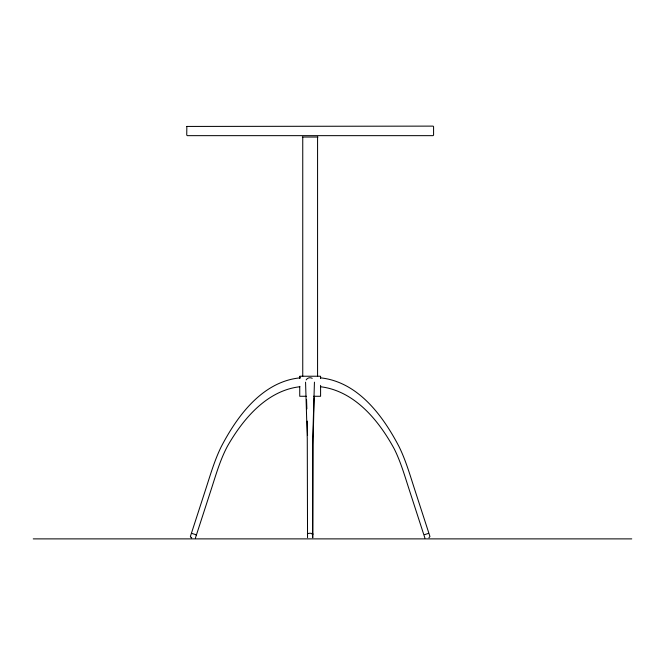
<?xml version="1.0" encoding="UTF-8"?>
<svg xmlns="http://www.w3.org/2000/svg" width="665" height="665" viewBox="0 0 665 665"><rect width="100%" height="100%" fill="white"/><g stroke="black" fill="none" stroke-linecap="round" stroke-linejoin="round"><path stroke-width="1" d="M314.171 397.678L312.991 444.769L312.866 537.711M314.445 382.167L312.733 438.584L312.542 537.486M195.36 538.218L210.905 490.338C215.793 475.35 220.073 459.964 227.563 446.007C243.149 418.834 266.898 390.546 299.84 386.739M312.467 537.661L312.641 537.27M428.925 537.736L429.956 536.53L414.436 488.709C409.856 474.544 405.683 460.147 399.1 446.739C382.932 415.716 358.011 381.893 320.663 377.861M428.559 533.372L424.619 534.652M300.597 377.795C262.791 381.253 237.505 415.484 221.229 446.739C214.645 460.147 210.464 474.552 205.884 488.709L190.348 536.597L191.72 537.835L191.079 537.628M302.367 137.04L317.953 137.04M299.84 376.232L320.488 376.232M306.316 396.274L299.74 396.274L299.74 386.373M313.572 396.274L320.588 396.274L320.588 385.384M33.25 538.883L631.75 538.883M320.488 386.739C354.57 390.854 378.942 420.579 394.353 449.091C400.879 462.233 404.885 476.431 409.424 490.338L424.943 538.16M191.769 533.372L196.441 534.893L195.71 534.652M305.559 382.167L307.272 438.584L307.538 537.669M306.54 399.441L306.864 408.917M307.23 421.111L307.546 435.558M320.588 376.465L320.588 378.452M317.571 137.007L317.571 376.232M302.75 137.007L302.75 376.232M299.74 376.465L299.74 378.452M307.463 534.294A2.635 0.815 0 0 1 310.347 533.272A2.635 0.815 0 0 1 312.276 534.485M312.866 533.862A2.635 0.815 0 0 1 312.184 534.652M306.166 379.923A4.431 4.431 0 0 1 312.226 378.335M186.84 126.441L186.74 135.045L187.272 135.652L433.056 135.652L433.58 135.045L433.58 126.716L433.056 126.117L186.84 126.441"/></g></svg>
